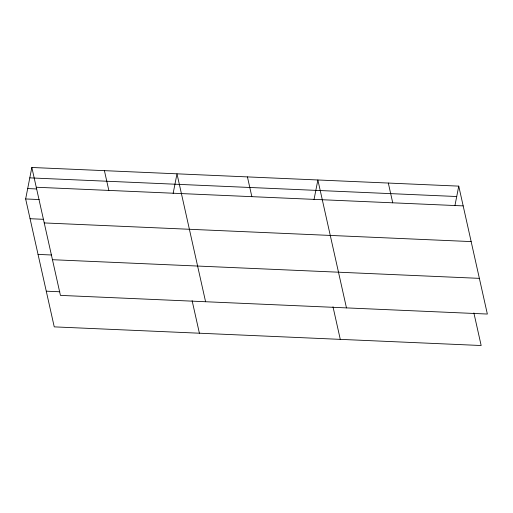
<?xml version="1.0" encoding="UTF-8"?>
<svg xmlns="http://www.w3.org/2000/svg" width="513" height="513" viewBox="0 0 513 513"><rect width="100%" height="100%" fill="white"/><g stroke="black" fill="none" stroke-linecap="round" stroke-linejoin="round"><path stroke-width="0.77" d="M473.877 312.936L481.162 345.518L54.243 326.871L25.65 198.954L31.838 167.482L458.757 186.129L487.35 314.046L60.431 295.392L31.838 167.482M173.144 193.382L176.991 173.817L205.585 301.734M314.027 199.538L317.874 179.973L346.467 307.89M454.916 205.687L458.757 186.129M29.792 177.864L456.717 196.517M36.256 187.245L463.175 205.893M27.689 188.566L36.461 188.951M25.65 198.954L39.206 199.551M30.068 218.718L43.624 219.314M44.233 222.931L471.152 241.585M38.045 254.41L51.601 254.999M52.454 259.706L479.373 278.354M46.266 291.179L59.822 291.775M388.315 183.051L392.734 202.815M332.995 306.78L340.279 339.369M247.433 176.895L251.851 196.659M192.112 300.624L199.397 333.213M104.415 170.649L108.833 190.413"/></g></svg>
